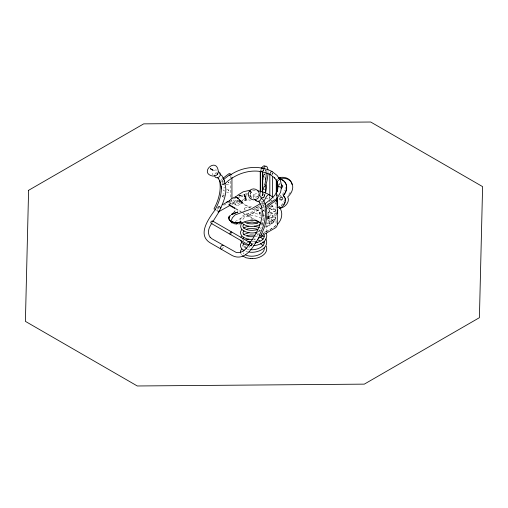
<?xml version="1.0" encoding="UTF-8"?>
<svg xmlns="http://www.w3.org/2000/svg" width="508" height="508" viewBox="0 0 508 508"><rect width="100%" height="100%" fill="white"/><g stroke="black" fill="none" stroke-linecap="round" stroke-linejoin="round"><path stroke-width="0.38" stroke-dasharray="2.54 1.91" d="M250.19 208.102L237.954 201.035L237.877 200.431L231.667 203.073M266.713 224.206L266.706 221.729M240.405 219.805C242.71 211.29 255.099 212.147 261.41 215.481M268.592 222.358L269.221 221.158L270.421 220.828M231.223 199.981L231.286 200.235A2.813 1.397 66.1 0 0 232.848 202.813L236.487 205.556C243.148 204.832 237.89 201.511 239.77 198.152M239.173 199.638L242.087 202.559A8.814 5.709 -53 0 1 240.379 204.114M272.383 213.214L268.294 212.865L268.37 212.433A38.468 4.102 -85.7 0 1 268.44 212.007M280.797 188.024L279.762 187.211L279.762 186.309A1.645 1.264 -32.2 0 1 280.562 185.376M278.765 184.645L280.079 183.464M267.354 217.456L274.193 221.399L273.882 222.244L271.405 224.104M231.819 232.893L231.572 233.54M266.357 231.877L266.84 229.419L266.351 226.962M269.596 215.957L271.05 214.649M266.382 225.311L265.76 226.606M268.719 209.518L269.513 208.661L270.421 208.521M272.599 209.518L273.387 208.661L274.295 208.521M223.437 247.212L222.123 248.92M268.541 212.115L268.326 212.547A15.507 4.845 -76.6 0 0 267.9 213.462M272.345 173.514L271.869 174.295M264.052 218.123L262.274 220.516M275.634 215.938L275.869 215.544M275.869 215.538L276.333 214.789M248.945 247.656L250.958 243.942L252.266 244.697L251.352 243.954M273.501 216.256L275.723 213.157A1.359 1.022 35.7 0 1 276.206 213.354M275.114 220.066L272.339 222.733M274.193 221.399L272.104 223.114M224.098 184.137C223.164 185.63 220.834 183.566 224.225 182.848M253.905 198.672A3.15 2.553 -47.8 0 1 253.911 195.224L254.432 194.589A3.15 2.553 -47.8 0 1 258.413 194.278L258.362 194.208M241.833 202.736L242.43 202.222L241.179 201.181L240.887 201.505A8.122 5.258 -53 0 1 237.56 203.93L235.845 204.692L233.94 201.295A2.705 1.346 66.1 0 0 233.21 200.139M264.236 204.381L263.989 204.641A1.613 1.2 2.3 0 0 264.185 206.045M217.1 208.083L220.294 205.981M272.847 219.735L272.701 219.888A9.608 3.613 -57.1 0 1 272.244 220.339M222.898 180.734L222.212 181.921L224.053 183.242M246.774 199.549L246.253 199.803A15.507 11.697 -35.7 0 0 241.891 202.806L240.836 201.562L241.306 201.149A16.434 12.395 -35.7 0 1 243.827 199.307M267.532 218.967L267.741 218.802A5.715 2.838 -66.1 0 0 269.183 217.176M262.865 223.183L261.372 224.066M221.158 179.654L222.314 178.752M222.993 179.927L221.837 180.829A1.435 0.826 -60 0 0 221.253 181.527M269.805 222.256L270.669 221.609M272.212 220.751L273.24 219.977M270.783 224.568L266.91 227.025L266.979 226.505L269.621 224.981M275.539 225.787L272.244 228.244L263.1 233.521M241.027 196.786L241.116 196.723A14.796 11.157 -35.7 0 1 243.053 195.593M270.916 201.117L271.323 200.863M258.851 230.962L260.483 230.137M268.948 209.277L272.815 206.051L269.024 208.801L274.523 209.277L270.974 209.245M224.225 195.155C222.758 195.015 221.685 197.32 223.507 196.914M217.824 207.245L221.234 205.276M219.761 207.581L216.478 209.474L217.919 210.236M223.857 205.219L228.632 202.463M260.883 203.378L262.884 202.222M261.531 204.133L264.846 202.222M259.505 205.867L252.914 209.671L252.914 209.112M262.147 204.343L263.462 203.581M235.128 221.602L261.81 206.197M262.496 205.804L263.862 205.016M262.249 207.328L248.006 215.551L248.006 216.11L260.845 208.693M262.922 206.934L264.281 206.153M266.992 204.591L269.03 203.416M261.525 208.305L264.23 206.743M263.912 216.027L259.156 213.277L259.156 212.719L262.471 210.801M263.131 210.42L264.458 209.658M268.44 207.359L272.415 205.061L272.345 205.664L267.068 208.705M259.156 213.277L262.452 211.372M263.112 210.991L264.433 210.229M265.57 227.051L269.475 224.796M262.509 233.839L273.425 227.533M260.223 228.346L261.391 227.679M218.243 207.169L219.621 206.534M271.869 173.99L272.155 173.863A1.372 0.794 0 0 0 272.555 173.304L272.555 174.854M235.649 197.974L232.899 199.193A11.316 9.03 -73.2 0 0 233.769 198.793M233.94 201.295L235.903 200.419A5.715 3.702 -53 0 0 237.338 199.454M231.737 203.676L237.954 201.035M231.858 204.419L236.925 202.178L243.592 200.577L250.742 200.038M268.294 212.865L269.602 212.312M244.646 208.102L247.536 207.156L252.139 206.686M256.889 232.194L258.496 231.718M258.42 231.743L259.893 231.191M239.109 195.98L243.364 194.786M224.206 184.734C221.971 185.687 221.018 181.756 223.45 181.572M226.759 189.567C229.749 188.284 229.699 193.84 226.727 192.5M245.402 198.336L245.84 199.898L246.386 199.739A38.468 31.14 -12.8 0 1 249.142 199.047M273.628 216.414L274.295 216.351M280.079 195.77L281.553 196.285M238.538 195.815L242.9 194.767M238.963 195.904L241.002 195.415M238.931 196.005L243.942 194.805M237.833 197.453L242.932 196.234M267.157 223.666L268.218 223.412M254.914 236.569L257.683 235.871L256.318 235.515M250.66 193.554L250.514 193.542M224.936 190.957C222.523 191.586 222.275 187.389 224.758 187.75M253.733 239.192L255.334 238.976M245.281 193.948L249.022 193.656M244.494 196.113L247.618 195.878M248.399 195.815L257.772 196.177M253.492 243.211L250.742 243.269M268.535 216.846L269.424 216.814L267.71 216.783M250.558 219.621L253.733 219.678M270.123 212.668L272.313 213.201M250.59 245.694L252.101 245.726M252.082 209.137L256.318 209.702L260.306 211.207M252.063 241.389L254.921 241.662M267.843 216.573L269.507 216.675M267.36 218.713L269.608 218.891M252.673 190.322L255.727 190.551M223.634 197.161C221.037 197.244 221.888 192.919 224.269 194.031M253.746 239.052L255.321 239.262M270.974 219.05L271.793 219.158M277.038 214.084L270.789 212.776M249.326 249.561L246.717 248.958M262.763 197.428L263.15 197.51M255.854 207.105L261.347 209.004M262.191 197.104L264.376 197.625M260.858 201.289L263.081 201.822M267.221 217.208L269.335 217.767M246.805 242.526L248.069 242.881M247.517 251.727L245.936 251.276M216.573 210.217L217.818 211.391M265.836 197.974L269.31 199.511M270.002 199.822L272.085 200.743M258.972 229.946L260.236 230.543M266.852 216.319L269.202 217.538M257.931 233.369L258.432 233.636M250.298 245.154L251.581 245.885L249.974 245.288L251.079 246.177L250.114 245.618M261.41 218.307C256.045 215.043 247.739 214.186 243.364 218.504L242.805 219.602L243.484 221.139M261.353 221.901L262.852 222.771M237.877 200.431L250.863 207.931M259.156 212.719L263.938 215.481M267.316 217.989L274.117 221.913M235.807 208.509L241.23 211.639M241.903 212.026L255.461 219.856M261.563 223.374L262.915 224.161M235.852 209.093L240.576 211.823M243.281 213.379L254.083 219.615M261.512 223.907L262.858 224.682M261.48 224.796L262.287 225.482M242.43 202.222L240.354 200.806L241.891 202.806M279.952 187.484L280.219 187.681A1.645 1.264 -32.2 0 0 280.562 187.801M274.815 202.717L276.034 203.632M271.221 205.499L274.307 207.823L274.041 207.518M256.032 207.289L257.48 208.388M262.839 209.868L264.928 211.773M262.782 216.262L263.919 217.189M253.911 195.224L253.282 194.729L253.936 195.193M238.798 199.117L241.179 201.181M257.975 234.391L258.407 234.772L257.861 235.09A2.191 1.264 60 0 1 257.207 234.175M273.552 197.866L273.926 198.203M238.576 199.18L240.836 201.562M244.037 241.021L243.103 239.96M244.024 253.924L243.091 252.857M263.182 219.932L263.671 220.643M264.865 231.07L265.76 232.251M226.193 184.233C227.457 185.941 230.156 183.744 228.74 182.162M241.675 255.054L240.64 253.295M235.845 204.692L236.487 205.556M263.106 213.404L264.338 215.881M282.607 194.507L282.467 194.285A13.703 10.516 -32.2 0 0 283.686 192.659M251.085 197.364L250.66 195.504L250.736 198.368M245.339 197.688L245.84 199.898M251.377 198.609L250.438 193.129L250.603 197.098M277.165 194.634L277.165 196.215M277.025 194.412L277.025 195.993M276.416 194.234L276.416 196.602M276.276 194.012L276.276 196.38M276.047 201.924L276.047 208.166M276.047 212.071L276.047 215.976M276.047 220.662L276.047 223.787A2.743 1.581 -60 0 1 274.612 226.778M269.888 196.685L269.888 198.177M269.818 196.532L269.818 198.857M269.818 199.631L269.818 201.955M262.68 193.275L262.68 197.225M262.293 193.192L262.293 197.142M260.623 192.049L260.623 195.212M230.676 175.724L230.676 178.067M230.676 181.191L230.676 197.587A2.743 1.581 -60 0 1 230.607 198.209M216.084 173.831A2.191 1.778 -50 0 1 216.484 173.419M245.802 194.596A38.506 31.172 -12.8 0 1 247.447 194.183M224.225 183.572A0.883 0.508 0 0 1 222.98 183.572M224.225 195.878A0.883 0.508 0 0 1 222.98 195.878M263.525 169.824A13.703 3.829 -78.1 0 1 263.817 170.929M263.849 178.238A13.703 3.829 -78.1 0 1 263.671 179.591M262.763 194.024A9.214 2.572 -78.1 0 1 262.376 195.453M263.83 192.488A8.471 2.369 -78.1 0 1 262.484 196.31M266.3 170.313A13.627 3.804 -78.1 0 1 266.344 171.806M263.5 169.323A2.191 0.61 -78.1 0 1 263.15 170.961M263.036 169.793A2.191 0.61 -78.1 0 1 262.763 170.885M262.966 197.618A2.191 0.61 -78.1 0 1 263.5 198.044M262.585 197.536A2.191 0.61 -78.1 0 1 263.112 197.961M268.008 171.386A13.627 3.804 -78.1 0 1 268.008 172.961M263.138 169.742A13.703 3.829 -78.1 0 1 263.436 170.847M261.366 169.437A2.191 0.61 -78.1 0 1 260.909 170.999M265.1 194.234A8.471 2.369 -78.1 0 1 263.652 197.631M264.439 194.374A9.214 2.572 -78.1 0 1 263.138 198.387M264.827 194.456A9.214 2.572 -78.1 0 1 263.525 198.463M260.979 169.361A2.191 0.61 -78.1 0 1 260.521 170.917M265.189 169.431A13.703 3.829 -78.1 0 1 265.881 171.361M265.195 170.174A13.703 3.829 -78.1 0 1 265.494 171.279M262.376 193.942A9.214 2.572 -78.1 0 1 261.988 195.37M231.915 175.368A2.705 1.562 -60 0 1 231.934 175.673M231.534 199.911A2.743 1.581 -60 0 1 230.499 201.308M213.487 175.451A3.15 2.553 -47.8 0 1 213.068 171.552M214.255 170.44A3.15 2.553 -47.8 0 1 217.062 170.294M214.916 174.288A3.15 2.553 -47.8 0 1 217.214 172.142M268.014 215.894A16.434 5.137 -76.6 0 1 269.304 212.763M273.653 217.221A1.372 0.972 45 0 1 274.085 217.78M260.312 197.663A2.191 1.778 -50 0 1 260.356 198.171M257.48 196.933A2.191 1.778 -50 0 1 257.962 196.653M267.189 219.754A2.705 1.753 53 0 1 269.64 221.818M267.951 223.018A2.813 1.822 53 0 1 267.659 222.91M269.38 222.307A0.883 0.508 0 0 1 270.459 221.945M279.33 196.539A1.645 1.264 -32.2 0 1 279.673 196.279M280.054 196.088A1.645 1.264 -32.2 0 1 281.508 196.24M284.518 199.581A9.214 7.068 -32.2 0 1 283.756 202.101M283.058 203.321A9.214 7.068 -32.2 0 1 278.594 207.162M280.854 186.188A1.645 1.264 -32.2 0 1 279.33 186.271M278.873 184.887A1.645 1.264 -32.2 0 1 280.054 183.775M277.99 206.026A2.191 1.683 -32.2 0 1 278.314 206.324M278.13 179.134A2.191 1.683 -32.2 0 1 277.705 179.508M278.74 180.099A2.191 1.683 -32.2 0 1 278.308 180.473M285.725 187.408A13.703 10.516 -32.2 0 1 285.502 188.589M285.14 189.776A13.703 10.516 -32.2 0 1 284.651 190.951M282.302 204.686A9.214 7.068 -32.2 0 1 281.241 205.727M280.041 206.635A9.214 7.068 -32.2 0 1 278.733 207.385M277.99 178.911A2.191 1.683 -32.2 0 1 277.559 179.286M278.879 180.321A2.191 1.683 -32.2 0 1 277.952 180.981M290.246 192.265A13.627 10.458 -32.2 0 1 287.604 195.491M274.364 226.974A2.743 1.581 -60 0 1 274.11 227.139M255.772 197.968A3.15 2.553 -47.8 0 1 256.146 197.25L256.667 196.615A3.15 2.553 -47.8 0 1 258.026 195.77M272.155 172.745A1.372 0.794 0 0 1 272.371 172.911M245.053 210.255A1.226 0.699 69.1 0 1 244.354 208.763A1.226 0.699 69.1 0 1 245.085 208.102A1.226 0.699 69.1 0 1 245.916 209.474M228.422 182.372L228.771 182.804L228.422 182.372M228.422 190.208L228.771 190.633L228.441 190.157M252.298 244.392L251.365 243.853L252.298 244.392"/><path stroke-width="0.76" d="M259.251 195.097C260.102 190.202 253.441 186.766 250.019 190.43M224.326 180.772L225.787 188.201C226.422 196.513 222.072 204.813 219.081 211.722L212.75 221.786M225.108 183.502L224.746 183.54M228.943 218.364C229.66 214.078 228.644 218.211 229.127 219.64C231.908 223.323 236.423 223.228 240.481 222.472C241.598 223.584 240.697 219.323 240.119 221.825C237.541 223.691 232.556 222.536 229.991 220.345M218.345 171.602C216.77 155.848 197.86 173.704 213.449 176.187M264.204 176.962A1.645 0.457 -78.1 0 1 263.627 176.994L263.627 176.092A1.645 0.457 -78.1 0 1 264.204 174.295A1.645 0.457 -78.1 0 1 264.712 174.593M228.867 218.313L229.184 216.821M236.963 222.821L238.951 222.644M272.548 215.805L272.199 215.373M272.821 216.452L272.117 217.646L270.681 217.843M275.73 210.299L275.025 211.493L273.59 211.69M242.862 239.198L243.472 237.763M229.152 216.954L229.902 215.779M277.368 190.868L278.244 185.992L278.244 186.366L277.266 181.68M281.667 186.43L280.575 192.221L277.597 197.485M229.178 219.259L229.87 220.205M231.362 220.377L232.366 217.792L235.109 214.897L250.876 209.15L260.217 203.759M220.618 208.578L220.885 207.131M236.036 196.869L235.769 197.053M271.558 209.696L271.234 209.22M271.558 222.002L271.234 221.526M271.818 222.872L271.151 223.799M275.692 218.402L275.025 219.329L273.59 219.519M211.95 223.05C209.226 227.044 207.308 231.235 209.22 235.788L210.369 237.49L210.121 237.28L211.995 238.811L236.252 252.476C242.36 253.683 246.907 248.583 249.72 243.389C256.203 233.921 262.376 223.387 262.312 211.55L262.293 211.887L261.41 206.102L261.55 206.489L259.309 202.019L259.594 202.374L258.013 201.041M270.313 172.815L271.094 171.748L272.015 171.507L277.127 175.457L280.441 180.429L281.661 186.055M249.225 191.383C246.31 195.434 250.927 201.301 255.562 199.555M249.244 244.157L248.958 245.11M214.116 175.704A3.15 2.553 -47.8 0 0 217.481 174.193L217.869 173.482A3.15 2.553 -47.8 0 0 218.097 171.983M212.693 221.844C213.106 219.653 209.309 222.142 211.296 223.418L248.431 244.856M277.476 190.544L274.784 195.294L270.574 199.428L264.814 203.93M243.148 251.073L244.107 250.038M240.906 237.173L241.586 236.182M235.985 196.672L232.512 198.184M235.972 197.104L235.934 197.167A8.941 6.115 -56.4 0 1 235.712 197.371M215.227 209.633C209.385 217.862 196.863 234.023 209.671 242.532L232.353 255.626C245.967 262.255 254.597 244.723 259.817 235.579M262.68 192.481L262.776 171.799L262.388 171.717L262.293 192.405M219.354 211.074L219.132 211.328M263.868 201.371L266.586 196.266L268.453 194.608M249.72 243.389L250.12 242.888L250.666 243.078M241.592 223.26C236.938 231.458 251.231 234.569 256.889 232.194M241.586 249.085L240.582 250.876L240.424 252.235M229.14 217.106L229.908 216.364M234.994 210.896L233.591 212.852L231.458 214.427M277.343 224.428C281.349 220.529 283.108 214.357 280.606 209.156M211.798 223.247L211.296 223.418M241.681 242.545C239.236 244.875 240.729 248.71 243.427 250.088M237.109 197.726C239.433 199.841 233.312 194.481 238.201 198.596M241.681 229.629C237.09 235.674 247.142 240.144 252.127 239.281M237.598 198.203L237.846 198.285M244.018 230.778L242.837 232.893L244.754 235.115M244.018 243.675L242.818 245.396L243.027 246.291M243.91 224.403L242.837 226.022L243.395 227.495C245.948 230.302 250.889 230.772 254.921 230.118C263.334 229.076 248.018 227.717 246.793 229.26M230.067 215.621L230.473 215.303M236.95 195.732L243.148 191.821L250.387 190.144M225.063 183.61L225.012 183.598C236.665 172.491 254.965 167.024 269.932 174.517M222.898 178.302L228.441 174.06A2.705 1.562 -60 0 1 230.594 174.358M223.577 179.483L229.699 174.784A2.705 1.562 -60 0 1 231.451 174.485M231.337 198.73L229.762 200.431L229.921 203.175M270.135 223.831C269.939 224.314 268.199 223.183 269.608 222.796M229.502 175.578C241.56 166.859 258.591 164.605 272.015 171.507M243.351 228.206L246.024 226.924L248.952 226.244M243.44 234.601L249.015 232.689M226.689 202.127L228.054 201.339M222.345 204.8L229.464 200.717M235.179 208.705L229.102 205.194L229.032 204.597L231.007 203.454M230.041 205.397L218.605 211.785M269.608 210.49L269.088 211.03L269.792 211.62M262.725 236.182L258.458 238.189M245.459 198.387L244.329 194.545L246.158 198.38M242.183 222.828C246.297 220.561 251.371 220.129 256.311 220.72M231.705 214.668L232.213 214.446M232.918 214.141L237.846 212.007L231.807 214.186M240.589 223.533L238.766 223.996M230.886 234.264C228.759 234.925 230.74 230.613 231.819 232.315M259.956 224.733C254.146 227.051 246.278 227.457 241.573 222.675M254.921 241.662L257.651 242.348C261.595 241.097 264.96 238.246 264.293 235.115M246.869 235.674L250.685 234.975L254.914 235.217M275.107 209.22L275.45 209.525M275.107 217.049L275.45 217.481L275.107 217.386M246.863 222.777L252.089 222.053L257.689 223.018M257.645 242.341L254.921 243.021M257.677 222.955C253.568 224.403 247.948 224.25 244.761 222.206M246.024 239.833L248.952 239.154M281.73 187.973L281.203 188.068M239.801 222.485L239.039 222.821M248.056 241.808L250.73 241.421M253.74 245.637C259.836 245.307 268.732 240.862 266.389 233.534M253.505 236.753L249.326 236.665L245.72 235.674M252.108 258.636C258.661 258.82 269.005 254.279 266.294 246.234M242.411 255.778L246.018 257.766L250.596 258.604M250.692 249.701C256.724 250.381 265.125 246.482 264.331 241.675M250.507 258.604L252.159 258.642M236.95 224.136L233.445 223.59M249.003 252.006C256.451 253.695 270.307 248.241 265.805 238.811M254.26 226.212L259.493 227.527M262.09 168.269A13.703 3.829 -78.1 0 0 261.461 168.383L261.08 168.307A13.703 3.829 -78.1 0 1 261.703 168.192M264.319 168.827A13.703 3.829 -78.1 0 0 263.138 168.739L263.525 168.821A13.703 3.829 -78.1 0 1 264.706 168.91M262.68 171.945L260.236 171.431L260.236 191.967M255.334 232.804L256.908 233.14M257.251 190.671C262.903 191.668 268.599 193.51 272.948 197.409M234.855 222.821L231.235 221.609L229.14 219.519M221.342 249.161C219.266 248.387 221.609 244.221 223.387 245.453M247.44 245.256C244.627 244.596 241.497 243.059 240.525 240.119M257.448 239.757L259.988 240.627M259.486 195.656L260.128 195.891A3.15 2.553 -47.8 0 1 260.852 199.403A3.15 2.553 -47.8 0 1 257.308 201.352L256.667 201.117A3.15 2.553 -47.8 0 1 255.772 200.139M245.624 254.978C252.241 258.242 264.839 254.813 264.3 248.012M264.903 204.191L265.29 204.406M260.299 237.02L263.093 239.211M260.236 243.44L263.03 245.574M229.032 204.597L235.128 208.115M256.14 220.243L260.883 222.987M255.435 220.396L260.833 223.514M212.668 221.044L250.476 242.875M270.408 174.676L274.815 178.105L274.612 177.838L277.381 182.029M262.852 235.687L264.001 236.62M262.788 242.081L263.925 243.008M260.991 197.822L263.017 199.631L265.557 204.711M219.437 173.653L222.066 175.933L224.619 181.013M217.221 177.514L218.802 178.841L218.484 178.511L220.72 182.975M254.464 199.18L256.146 200.704M238.112 198.698L237.687 198.291L238.093 198.723M285.109 192.716A13.703 10.516 -32.2 0 1 283.216 195.472L284.829 197.485M283.216 195.472L284.194 196.513M217.481 174.193L217.316 173.876A2.553 0.432 28.5 0 0 217.5 174.155M283.362 195.694A13.703 10.516 -32.2 0 0 279.483 178.93L278.594 177.514A13.703 10.516 -32.2 0 1 280.302 178.035M277.165 181.204L276.416 180.016L276.416 193.446M281.21 199.841L279.952 199.79L279.762 198.615A1.626 1.245 -32.2 0 1 281.629 197.39A1.626 1.245 -32.2 0 1 282.74 198.672M265.443 204.616L265.811 207.093M269.627 194.97L269.824 195.396M284.69 197.256L285.255 198.571A9.214 7.068 -32.2 0 1 279.483 208.578M245.745 198.38L244.564 195.148M264.852 184.594L265.17 185.839M231.299 222.155L231.261 221.298L231.299 222.155A2.743 1.581 -60 0 0 232.918 222.86M219.05 210.826L219.037 211.296A2.191 1.264 60 0 1 218.7 211.944M220.72 183.706L221.424 188.373M277.165 181.997L277.165 191.478M277.165 197.002L277.165 205.696M277.025 180.981L277.025 192.043M277.025 197.574L277.025 201.524M276.416 198.184L276.416 200.552M276.276 179.794L276.276 193.224M276.276 198.749L276.276 201.124M272.555 176.403L272.555 197.307M269.818 174.079L269.818 194.983M260.623 171.514L260.623 192.049M231.934 177.235L231.934 198.317A2.743 1.581 -60 0 1 231.87 198.933M218.402 212.09A2.191 1.264 60 0 1 218.046 212.096M244.367 198.984A16.434 12.395 -35.7 0 1 244.907 198.679M264.668 186.639A1.645 0.457 -78.1 0 0 264.128 186.715A1.645 0.457 -78.1 0 0 263.627 188.398L263.696 189.503L264.058 189.484A1.645 0.457 -78.1 0 0 264.204 189.281M265.151 192.983A9.214 2.572 -78.1 0 0 265.627 186.341L264.935 184.156A13.703 3.829 -78.1 0 0 266.071 172.726M261.461 168.383A13.627 3.804 -78.1 0 1 265.024 166.091M263.138 168.739A13.627 3.804 -78.1 0 1 267.919 169.977M267.983 173.59A13.627 3.804 -78.1 0 1 266.173 183.896A8.471 2.369 -78.1 0 1 265.506 192.837M265.595 177.927A13.703 3.829 -78.1 0 1 265.436 179.261M214.605 209.106A0.737 0.425 -60 0 1 214.217 208.324L214.763 207.315A33.242 19.196 -60 0 0 219.932 182.918L219.748 181.953A1.435 0.826 -60 0 1 220.091 180.638M215.5 209.874A0.737 0.425 -60 0 1 215.475 209.055L216.021 208.045A33.242 19.196 -60 0 0 221.272 191.021M221.437 186.544A33.242 19.196 -60 0 1 221.329 190.417M214.687 175.787A3.15 2.553 -47.8 0 0 215.214 177.051L215.722 177.476A3.15 2.553 -47.8 0 0 219.716 176.219L220.104 175.508A3.15 2.553 -47.8 0 0 219.805 172.752L219.297 172.32A3.15 2.553 -47.8 0 0 218.669 172.066M277.114 213.614A38.506 4.102 -85.7 0 1 277.768 209.944M282.404 199.365A1.626 1.245 -32.2 0 1 282.105 199.663M281.756 199.898A1.626 1.245 -32.2 0 1 281.362 200.05M279.273 179.184A2.191 1.683 -32.2 0 0 279.343 178.708A13.627 10.458 -32.2 0 1 291.986 183.369A13.627 10.458 -32.2 0 1 287.687 196.933A8.471 6.502 -32.2 0 1 286.785 204.089A8.471 6.502 -32.2 0 1 279.343 208.356A9.214 7.068 -32.2 0 0 280.651 207.601M279.343 178.708A13.703 10.516 -32.2 0 1 286.252 189.782M286.087 190.373A13.703 10.516 -32.2 0 1 285.401 192.138M285.109 198.349A9.214 7.068 -32.2 0 1 285.267 200.768M285.001 202.032A9.214 7.068 -32.2 0 1 283.807 204.508M279.895 178.054A13.703 10.516 -32.2 0 0 278.733 177.743A2.191 1.683 -32.2 0 1 278.663 178.219M278.733 177.743A13.627 10.458 -32.2 0 1 292.024 184.55M281.349 185.096A1.645 1.264 -32.2 0 1 282.74 186.373M282.619 186.734A1.645 1.264 -32.2 0 1 282.099 187.376M279.483 178.93A2.191 1.683 -32.2 0 1 279.413 179.407M277.419 207.22A2.191 1.683 -32.2 0 1 278.879 207.435M279.203 207.74A2.191 1.683 -32.2 0 1 279.413 208.128M259.874 235.35A0.737 0.425 -60 0 1 259.588 234.518L260.134 233.515A33.242 19.196 -60 0 0 265.303 209.118L265.119 208.147A1.435 0.826 -60 0 1 265.944 206.292L273.812 200.254A2.705 1.562 -60 0 1 275.869 200.311M258.782 194.843A3.15 2.553 -47.8 0 1 255.784 199.365M270.497 173.99A1.372 0.794 0 0 1 269.862 173.507M244.24 247.231A1.226 0.832 59.7 0 1 245.447 247.04A1.226 0.832 59.7 0 1 246.037 248.641M28.594 190.316L25.4 321.374L137.3 385.978L364.306 384.137L479.406 317.684L482.6 186.626L370.7 122.022L143.694 123.863L28.594 190.316M261.391 234.239L260.845 235.248A0.737 0.425 -60 0 0 261.233 236.029L275.368 227.87A2.743 1.581 -60 0 0 277.305 224.511L277.305 201.867A2.705 1.562 -60 0 0 275.069 200.977L267.208 207.023A1.435 0.826 -60 0 0 266.382 208.877L266.56 209.842A33.242 19.196 -60 0 1 261.391 234.239M210.547 168.593L210.376 168.91L213.208 170.32L210.547 168.593M249.663 191.319L251.435 192.195L251.2 192.481L249.663 191.319M237.363 223.228L236.95 223.26L237.363 223.228"/></g></svg>
